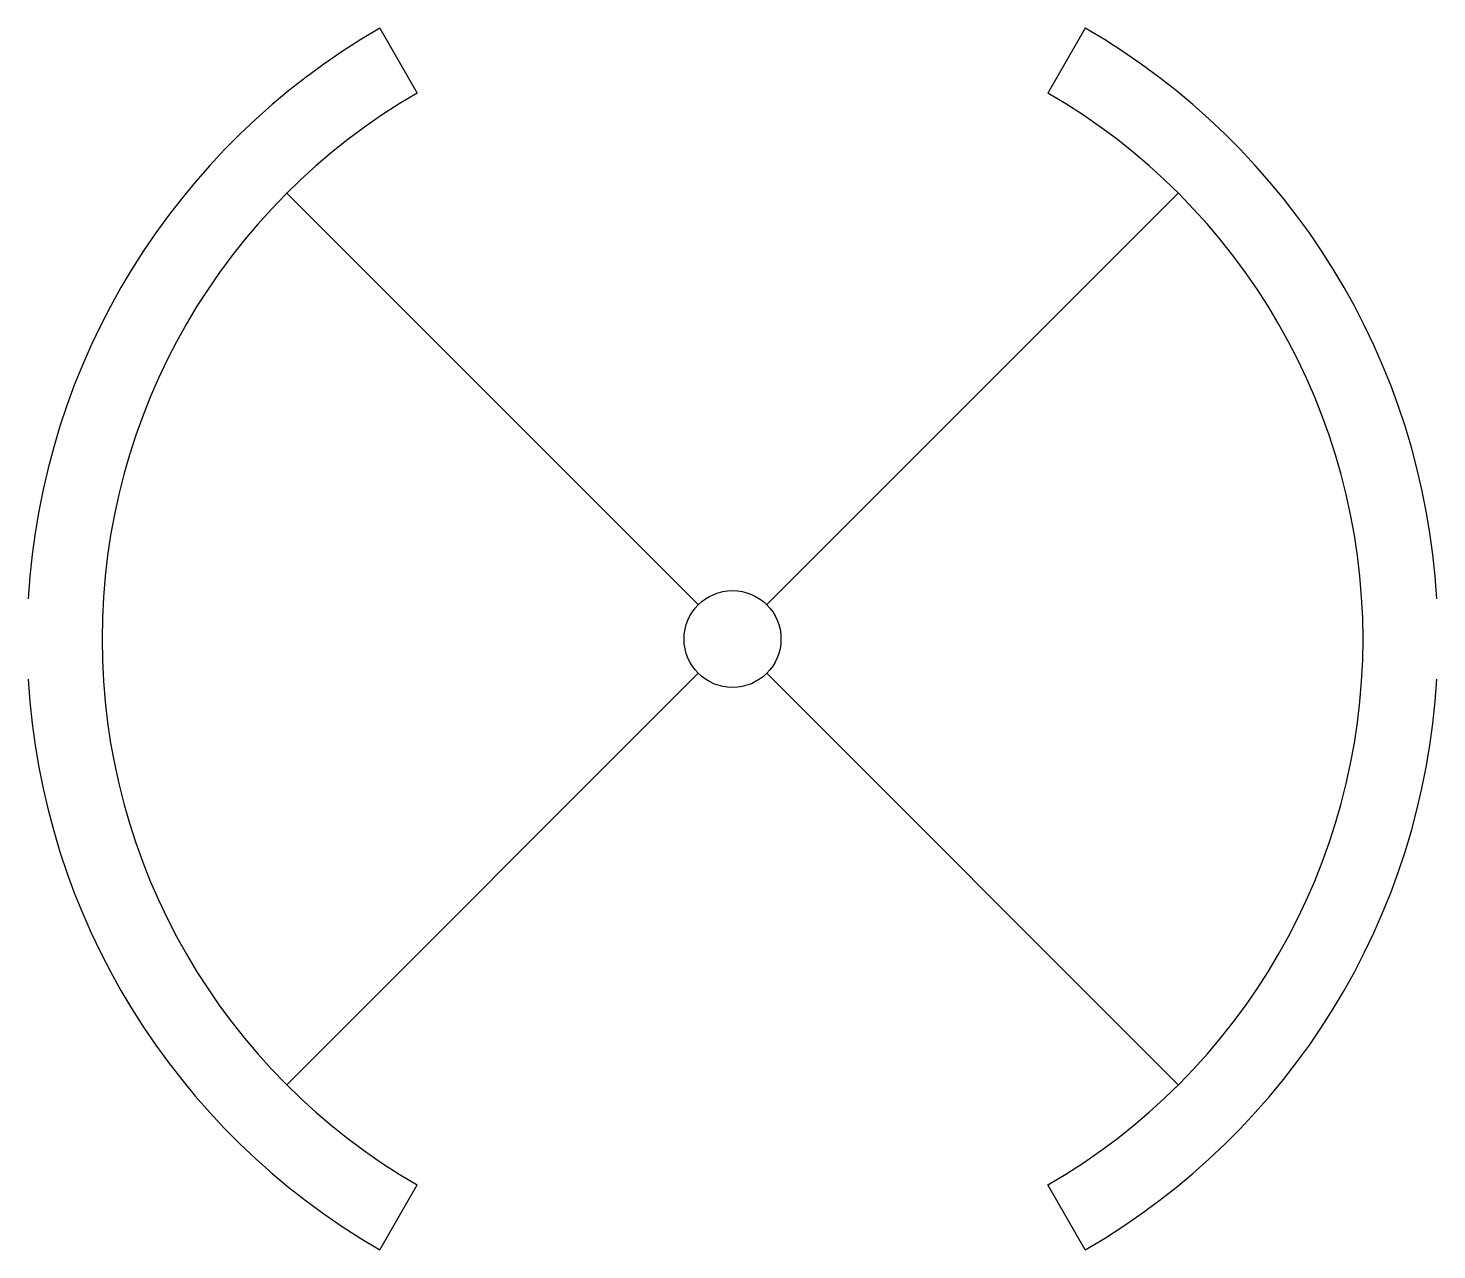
# Model space of a CAD drawing. Header units: inches. Extents: x 4.53 to 5.53, y 3.94 to 4.8.
import ezdxf

# ---------------------------------------------------------------- set-up
doc = ezdxf.new("R2010")
doc.units = ezdxf.units.IN
doc.header["$MEASUREMENT"] = 0

msp = doc.modelspace()

# ---------------------------------------------------------------- linework, layer by layer
for p, q in [((4.7818, 4.8049), (4.8084, 4.7588)), ((5.2826, 4.8049), (5.256, 4.7588)), ((5.0078, 4.3956), (4.7157, 4.6877)), ((5.0565, 4.3956), (5.3486, 4.6877)), ((4.7157, 4.0547), (5.0078, 4.3469)), ((5.3486, 4.0547), (5.0565, 4.3469)), ((4.7818, 3.9375), (4.8084, 3.9836)), ((5.2826, 3.9375), (5.256, 3.9836))]:
    msp.add_line(p, q)
msp.add_circle((5.0322, 4.3712), 0.0344)
for radius, start, end in [(0.5008, 120, 176.7295), (0.5008, 3.2705, 60), (0.4476, 120, 240), (0.4476, 300, 60), (0.5008, 183.2705, 240), (0.5008, 300, 356.7295)]:
    msp.add_arc((5.0322, 4.3712), radius, start, end)

doc.saveas('drawing.dxf')
